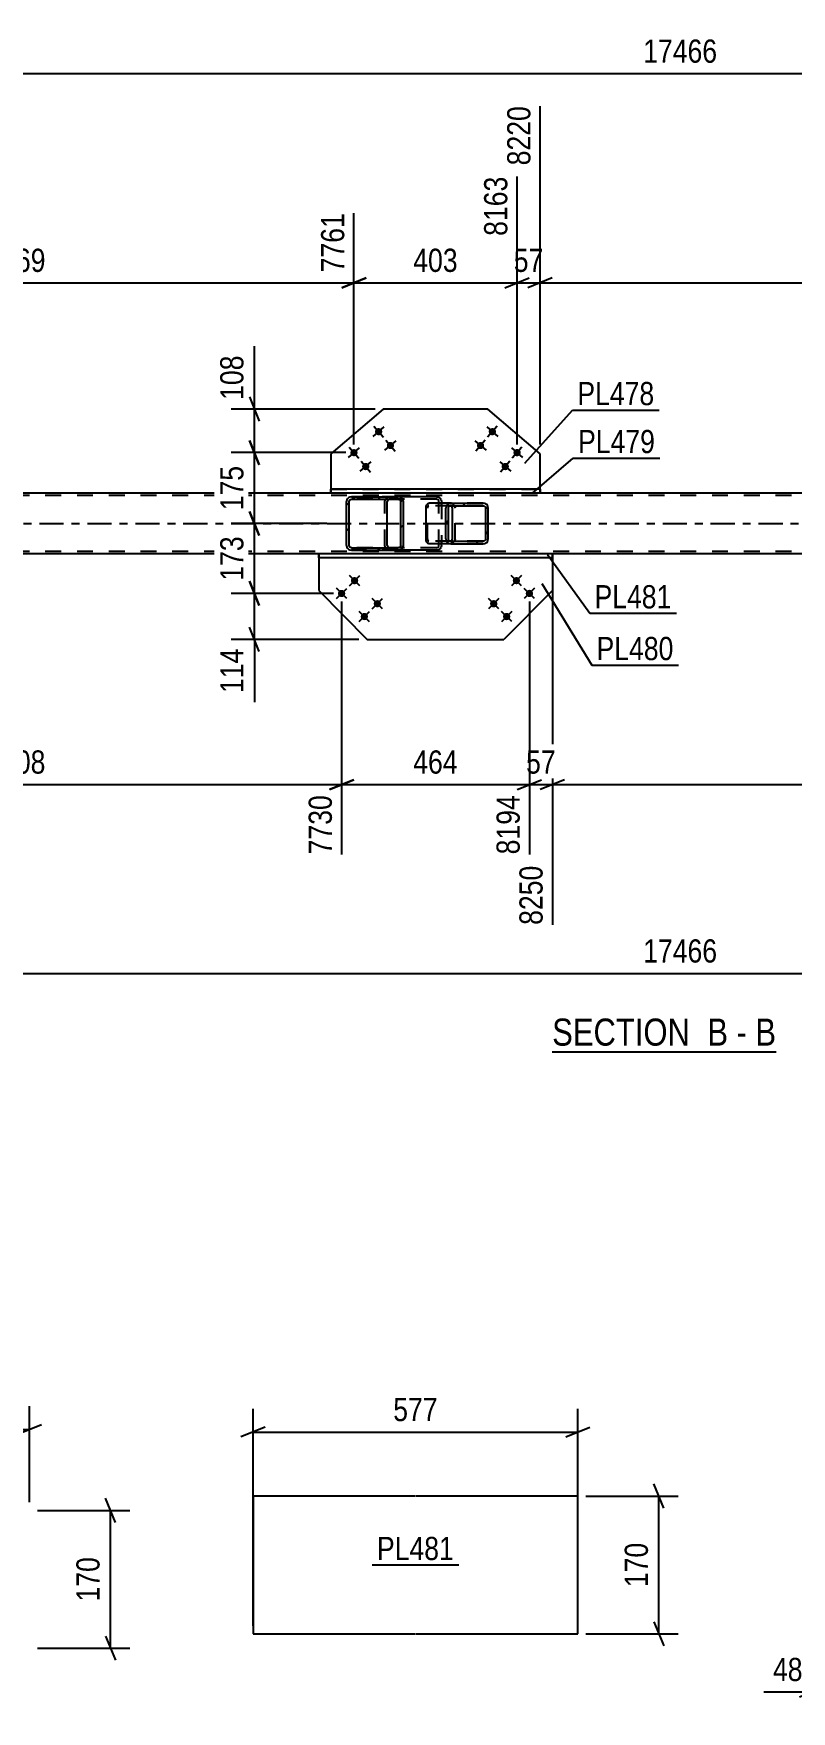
# Model space of a CAD drawing. Header units: millimetres. Extents: x 0 to 1189, y 0 to 841.
# Drawn here: x 510.1 to 603.7, y 201.6 to 408.6 of the extents above; entities that cross this region are included whole.
import ezdxf

# ---------------------------------------------------------------- set-up
doc = ezdxf.new("R2010")
doc.units = ezdxf.units.MM
doc.linetypes.add('DXK_LINE_DOT2', pattern=[3.9198, 1.9599, -1.9599])
doc.linetypes.add('DXK_LINE_DOT3', pattern=[5.9187, 2.979, -0.9799, 0.9799, -0.9799])
doc.styles.add('Arial Narrow', font='ARIALN.TTF', dxfattribs={"height": 0.2})

# ---------------------------------------------------------------- blocks, each defined once
blk = doc.blocks.new('Unknown-570385304-13 - 6842')
at = {"color": 6, "linetype": 'Continuous'}
blk.add_line((574.15, 283.03), (601.79, 283.03), dxfattribs=at)
at = {"color": 0, "linetype": 'Continuous'}
for points in [[(592.26, 283.78), (592.26, 287.28), (574.15, 287.28), (574.15, 283.78)], [(595.86, 283.78), (595.86, 287.28), (593.31, 287.28), (593.31, 283.78)], [(598.19, 283.78), (598.19, 287.28), (596.91, 287.28), (596.91, 283.78)], [(601.79, 283.78), (601.79, 287.28), (599.24, 287.28), (599.24, 283.78)]]:
    blk.add_wipeout(points, dxfattribs=at)
at = {"color": 7, "linetype": 'Continuous', "style": 'Arial Narrow'}
for s, p in [('SECTION ', (574.15, 283.78)), ('B', (593.31, 283.78)), ('B', (599.24, 283.78)), ('-', (596.91, 283.78))]:
    blk.add_text(s, height=3.34, dxfattribs=at).set_placement(p)
blk = doc.blocks.new('Part-570385304-7007 - 6842')
at = {"color": 2, "linetype": 'Continuous'}
for p, q in [((546.83, 351.95), (466.24, 351.95)), ((650.36, 351.95), (572.66, 351.95)), ((545.33, 344.45), (467.75, 344.45)), ((650.48, 344.45), (574.17, 344.45))]:
    blk.add_line(p, q, dxfattribs=at)
at = {"color": 7, "linetype": 'DXK_LINE_DOT2'}
for p, q in [((572.66, 351.95), (546.83, 351.95)), ((1007.43, 351.65), (161.65, 351.65)), ((1007.43, 344.75), (161.65, 344.75)), ((574.17, 344.45), (545.33, 344.45))]:
    blk.add_line(p, q, dxfattribs=at)
at = {"color": 7, "linetype": 'DXK_LINE_DOT3'}
blk.add_line((161.65, 348.2), (1007.43, 348.2), dxfattribs=at)
blk = doc.blocks.new('Part-570385304-6873 - 6842')
at = {"color": 2, "linetype": 'Continuous'}
for p, q in [((553.3, 362.32), (546.83, 356.81)), ((566.19, 362.32), (553.3, 362.32)), ((572.66, 356.81), (566.19, 362.32)), ((546.83, 356.81), (546.83, 352.45)), ((572.66, 352.45), (572.66, 356.81))]:
    blk.add_line(p, q, dxfattribs=at)
at = {"color": 7, "linetype": 'DXK_LINE_DOT2'}
blk.add_line((546.83, 352.45), (572.66, 352.45), dxfattribs=at)
blk = doc.blocks.new('Part-570385304-6913 - 6842')
at = {"color": 2, "linetype": 'Continuous'}
for p, q in [((545.33, 343.95), (545.33, 339.94)), ((574.17, 343.95), (574.17, 339.94)), ((545.33, 339.94), (551.3, 333.89)), ((574.17, 339.94), (568.2, 333.89)), ((551.3, 333.89), (568.2, 333.89))]:
    blk.add_line(p, q, dxfattribs=at)
at = {"color": 7, "linetype": 'DXK_LINE_DOT2'}
blk.add_line((574.17, 343.95), (545.33, 343.95), dxfattribs=at)
blk = doc.blocks.new('Part-570385304-7055 - 6842')
at = {"color": 2, "linetype": 'Continuous'}
for p, q in [((574.17, 344.45), (545.33, 344.45)), ((545.33, 344.45), (545.33, 344.45)), ((545.33, 343.95), (545.33, 344.45)), ((574.17, 343.95), (545.33, 343.95)), ((545.33, 343.95), (545.33, 343.95)), ((574.17, 344.45), (574.17, 344.45)), ((574.17, 344.45), (574.17, 343.95)), ((574.17, 343.95), (574.17, 343.95))]:
    blk.add_line(p, q, dxfattribs=at)
at = {"color": 7, "linetype": 'DXK_LINE_DOT2'}
for p, q in [((574.17, 344.45), (545.33, 344.45)), ((545.33, 344.45), (545.33, 343.95)), ((574.17, 343.95), (545.33, 343.95)), ((574.17, 343.95), (574.17, 344.45))]:
    blk.add_line(p, q, dxfattribs=at)
blk = doc.blocks.new('Part-570385304-6991 - 6842')
at = {"linetype": 'Continuous'}
h = blk.add_hatch(dxfattribs=at)
h.set_pattern_fill('', scale=0.7, style=0, pattern_type=0)
h.set_pattern_definition([(45, (555.73, 351.1297), (-1.57154, 1.57154), [])])
h.paths.add_polyline_path([(555.78, 350.9), (555.73, 351.13), (555.59, 351.32), (555.38, 351.45), (555.14, 351.5), (549.39, 351.5), (549.15, 351.45), (548.94, 351.32), (548.8, 351.13), (548.76, 350.9), (548.76, 345.5), (548.8, 345.27), (548.94, 345.08), (549.15, 344.95), (549.39, 344.9), (555.14, 344.9), (555.38, 344.95), (555.59, 345.08), (555.73, 345.27), (555.78, 345.5)])
h.paths.add_polyline_path([(555.44, 345.39), (555.37, 345.29), (555.26, 345.22), (555.14, 345.2), (549.39, 345.2), (549.27, 345.22), (549.17, 345.29), (549.1, 345.39), (549.07, 345.5), (549.07, 350.9), (549.1, 351.01), (549.17, 351.11), (549.27, 351.18), (549.39, 351.2), (555.14, 351.2), (555.26, 351.18), (555.37, 351.11), (555.44, 351.01), (555.46, 350.9), (555.46, 345.5)])
at = {"color": 2, "linetype": 'Continuous'}
for p, q in [((548.8, 351.13), (548.76, 350.9)), ((548.76, 345.5), (548.76, 350.9)), ((549.07, 350.9), (549.1, 351.01)), ((549.07, 345.5), (549.07, 350.9)), ((549.1, 351.01), (549.17, 351.11)), ((549.39, 351.5), (549.15, 351.45)), ((549.17, 351.11), (549.27, 351.18)), ((549.27, 351.18), (549.39, 351.2)), ((549.39, 351.5), (555.14, 351.5)), ((549.39, 351.2), (555.14, 351.2)), ((553.81, 351.01), (553.79, 350.9)), ((553.79, 345.5), (553.79, 350.9)), ((553.88, 351.11), (553.81, 351.01)), ((553.98, 351.18), (553.88, 351.11)), ((554.11, 351.2), (553.98, 351.18)), ((559.85, 351.5), (555.14, 351.5)), ((555.38, 351.45), (555.14, 351.5)), ((555.14, 351.2), (555.26, 351.18)), ((555.26, 351.18), (555.37, 351.11)), ((555.37, 351.11), (555.44, 351.01)), ((555.44, 351.01), (555.46, 350.9)), ((555.46, 345.5), (555.46, 350.9)), ((555.78, 350.9), (555.73, 351.13)), ((555.78, 345.5), (555.78, 350.9)), ((559.85, 351.5), (560.1, 351.45)), ((560.44, 351.13), (560.49, 350.9)), ((560.49, 350.9), (560.49, 350.7)), ((548.76, 345.5), (548.8, 345.27)), ((549.1, 345.39), (549.07, 345.5)), ((549.17, 345.29), (549.1, 345.39)), ((549.15, 344.95), (549.39, 344.9)), ((549.27, 345.22), (549.17, 345.29)), ((549.39, 345.2), (549.27, 345.22)), ((549.39, 345.2), (555.14, 345.2)), ((549.39, 344.9), (555.14, 344.9)), ((553.79, 345.5), (553.81, 345.39)), ((553.81, 345.39), (553.88, 345.29)), ((553.88, 345.29), (553.98, 345.22)), ((553.98, 345.22), (554.11, 345.2)), ((555.26, 345.22), (555.14, 345.2)), ((555.14, 344.9), (555.38, 344.95)), ((559.85, 344.9), (555.14, 344.9)), ((555.37, 345.29), (555.26, 345.22)), ((555.44, 345.39), (555.37, 345.29)), ((555.46, 345.5), (555.44, 345.39)), ((555.73, 345.27), (555.78, 345.5)), ((560.1, 344.95), (559.85, 344.9)), ((560.49, 345.5), (560.44, 345.27)), ((560.49, 345.5), (560.49, 345.7))]:
    blk.add_line(p, q, dxfattribs=at)
at = {"color": 7, "linetype": 'DXK_LINE_DOT2'}
for p, q in [((555.14, 351.5), (549.39, 351.5)), ((559.85, 351.2), (549.39, 351.2)), ((553.47, 350.9), (553.52, 351.13)), ((553.47, 345.5), (553.47, 350.9)), ((553.86, 351.45), (554.11, 351.5)), ((559.97, 351.18), (559.85, 351.2)), ((560.08, 351.11), (559.97, 351.18)), ((560.15, 351.01), (560.08, 351.11)), ((560.17, 350.9), (560.15, 351.01)), ((560.17, 345.5), (560.17, 350.9)), ((560.49, 350.7), (560.49, 345.7)), ((559.85, 345.2), (549.39, 345.2)), ((555.14, 344.9), (549.39, 344.9)), ((553.52, 345.27), (553.47, 345.5)), ((554.11, 344.9), (553.86, 344.95)), ((559.85, 345.2), (559.97, 345.22)), ((559.97, 345.22), (560.08, 345.29)), ((560.08, 345.29), (560.15, 345.39)), ((560.15, 345.39), (560.17, 345.5))]:
    blk.add_line(p, q, dxfattribs=at)
at = {"color": 2, "linetype": 'Continuous'}
for centre, start, end in [((549.37, 350.87), 110.7583, 155.68), ((555.16, 350.87), 24.32, 69.2417), ((559.88, 350.87), 24.32, 69.2417), ((549.37, 345.53), 204.32, 249.2417), ((555.16, 345.53), 290.7583, 335.68), ((559.88, 345.53), 290.7583, 335.68)]:
    blk.add_arc(centre, 0.621, start, end, dxfattribs=at)
at = {"color": 7, "linetype": 'DXK_LINE_DOT2'}
for centre, start, end in [((554.08, 350.87), 110.7583, 155.68), ((554.08, 345.53), 204.32, 249.2417)]:
    blk.add_arc(centre, 0.621, start, end, dxfattribs=at)
blk = doc.blocks.new('Part-570385304-7000 - 6842')
at = {"linetype": 'Continuous'}
h = blk.add_hatch(dxfattribs=at)
h.set_pattern_fill('', scale=0.7, style=0, pattern_type=0)
h.set_pattern_definition([(45, (566.2125, 350.3297), (-1.57154, 1.57154), [])])
h.paths.add_polyline_path([(566.26, 350.1), (566.21, 350.33), (566.08, 350.52), (565.87, 350.65), (565.63, 350.7), (561.64, 350.7), (561.4, 350.65), (561.2, 350.52), (561.06, 350.33), (561.02, 350.1), (561.02, 346.3), (561.06, 346.07), (561.2, 345.88), (561.4, 345.75), (561.64, 345.7), (565.63, 345.7), (565.87, 345.75), (566.08, 345.88), (566.21, 346.07), (566.26, 346.3)])
h.paths.add_polyline_path([(565.92, 346.19), (565.85, 346.09), (565.75, 346.02), (565.63, 346), (561.64, 346), (561.52, 346.02), (561.42, 346.09), (561.35, 346.19), (561.33, 346.3), (561.33, 350.1), (561.35, 350.21), (561.42, 350.31), (561.52, 350.38), (561.64, 350.4), (565.63, 350.4), (565.75, 350.38), (565.85, 350.31), (565.92, 350.21), (565.95, 350.1), (565.95, 346.3)])
at = {"color": 2, "linetype": 'Continuous'}
for p, q in [((558.58, 350.1), (558.6, 350.33)), ((558.58, 346.3), (558.58, 350.1)), ((558.6, 350.33), (558.68, 350.52)), ((558.68, 350.52), (558.78, 350.65)), ((558.78, 350.65), (558.91, 350.7)), ((561.64, 350.7), (558.91, 350.7)), ((561.06, 350.33), (561.02, 350.1)), ((561.02, 346.3), (561.02, 350.1)), ((561.33, 350.1), (561.35, 350.21)), ((561.33, 346.3), (561.33, 350.1)), ((561.35, 350.21), (561.42, 350.31)), ((561.64, 350.7), (561.4, 350.65)), ((561.42, 350.31), (561.52, 350.38)), ((561.52, 350.38), (561.64, 350.4)), ((561.65, 350.38), (561.59, 350.39)), ((561.64, 350.7), (565.63, 350.7)), ((561.64, 350.4), (565.63, 350.4)), ((561.75, 350.31), (561.65, 350.38)), ((561.82, 350.21), (561.75, 350.31)), ((561.84, 350.1), (561.82, 350.21)), ((561.84, 346.3), (561.84, 350.1)), ((565.87, 350.65), (565.63, 350.7)), ((565.63, 350.4), (565.75, 350.38)), ((565.75, 350.38), (565.85, 350.31)), ((565.85, 350.31), (565.92, 350.21)), ((565.92, 350.21), (565.95, 350.1)), ((565.95, 346.3), (565.95, 350.1)), ((566.26, 350.1), (566.21, 350.33)), ((566.26, 346.3), (566.26, 350.1)), ((558.6, 346.07), (558.58, 346.3)), ((558.68, 345.88), (558.6, 346.07)), ((558.78, 345.75), (558.68, 345.88)), ((558.91, 345.7), (558.78, 345.75)), ((561.02, 346.3), (561.06, 346.07)), ((561.35, 346.19), (561.33, 346.3)), ((561.42, 346.09), (561.35, 346.19)), ((561.4, 345.75), (561.64, 345.7)), ((561.52, 346.02), (561.42, 346.09)), ((561.64, 346), (561.52, 346.02)), ((561.65, 346.02), (561.59, 346.01)), ((561.64, 346), (565.63, 346)), ((561.65, 346.02), (561.75, 346.09)), ((561.75, 346.09), (561.82, 346.19)), ((561.82, 346.19), (561.84, 346.3)), ((565.75, 346.02), (565.63, 346)), ((565.63, 345.7), (565.87, 345.75)), ((565.85, 346.09), (565.75, 346.02)), ((565.92, 346.19), (565.85, 346.09)), ((565.95, 346.3), (565.92, 346.19)), ((566.21, 346.07), (566.26, 346.3)), ((561.64, 345.7), (558.91, 345.7)), ((561.64, 345.7), (565.63, 345.7))]:
    blk.add_line(p, q, dxfattribs=at)
at = {"color": 7, "linetype": 'DXK_LINE_DOT2'}
for p, q in [((558.76, 350.21), (558.75, 350.1)), ((558.75, 346.3), (558.75, 350.1)), ((558.79, 350.31), (558.76, 350.21)), ((558.85, 350.38), (558.79, 350.31)), ((558.91, 350.4), (558.85, 350.38)), ((565.63, 350.4), (558.91, 350.4)), ((560.49, 350.4), (560.49, 350.7)), ((561.53, 350.7), (561.77, 350.65)), ((561.59, 350.39), (561.53, 350.4)), ((565.63, 350.7), (561.64, 350.7)), ((562.11, 350.33), (562.16, 350.1)), ((562.16, 346.3), (562.16, 350.1)), ((558.75, 346.3), (558.76, 346.19)), ((558.76, 346.19), (558.79, 346.09)), ((558.79, 346.09), (558.85, 346.02)), ((558.85, 346.02), (558.91, 346)), ((565.63, 346), (558.91, 346)), ((560.49, 345.7), (560.49, 346)), ((561.59, 346.01), (561.53, 346)), ((561.77, 345.75), (561.53, 345.7)), ((562.16, 346.3), (562.11, 346.07)), ((565.63, 345.7), (561.64, 345.7))]:
    blk.add_line(p, q, dxfattribs=at)
at = {"color": 2, "linetype": 'Continuous'}
for centre, start, end in [((561.63, 350.08), 111.1513, 156.1049), ((565.65, 350.08), 23.8951, 68.8487), ((561.63, 346.32), 203.8951, 248.8487), ((565.65, 346.32), 291.1513, 336.1049)]:
    blk.add_arc(centre, 0.616, start, end, dxfattribs=at)
at = {"color": 7, "linetype": 'DXK_LINE_DOT2'}
for centre, start, end in [((561.54, 350.08), 23.8952, 68.8487), ((561.54, 346.32), 291.1513, 336.1048)]:
    blk.add_arc(centre, 0.616, start, end, dxfattribs=at)
blk = doc.blocks.new('Part-570385304-7095 - 6842')
at = {"color": 2, "linetype": 'Continuous'}
for p, q in [((546.83, 351.95), (546.83, 352.45)), ((546.83, 352.45), (546.83, 352.45)), ((572.66, 352.45), (546.83, 352.45)), ((546.83, 351.95), (546.83, 351.95)), ((572.66, 351.95), (546.83, 351.95)), ((572.66, 352.45), (572.66, 351.95))]:
    blk.add_line(p, q, dxfattribs=at)
at = {"color": 7, "linetype": 'DXK_LINE_DOT2'}
for p, q in [((546.83, 352.45), (546.83, 351.95)), ((572.66, 352.45), (572.66, 352.45)), ((572.66, 351.95), (572.66, 352.45)), ((572.66, 351.95), (572.66, 351.95))]:
    blk.add_line(p, q, dxfattribs=at)
blk = doc.blocks.new('Bolt-570385304-7217 - 6842')
at = {"linetype": 'Continuous'}
for points in [[(549.44, 341.47, -1), (550.07, 340.83, -1)], [(547.84, 339.89, -1), (548.47, 339.25, -1)], [(552.25, 338.62, -1), (552.88, 337.98, -1)], [(550.65, 337.04, -1), (551.28, 336.4, -1)]]:
    blk.add_hatch(color=1, dxfattribs=at).paths.add_polyline_path(points)
at = {"color": 1, "linetype": 'Continuous'}
for p, q in [((549.11, 340.52), (550.39, 341.78)), ((550.39, 340.51), (549.12, 341.79)), ((547.51, 338.94), (548.79, 340.2)), ((548.78, 338.93), (547.52, 340.21)), ((551.92, 337.67), (553.2, 338.94)), ((553.2, 337.66), (551.93, 338.94)), ((550.32, 336.09), (551.6, 337.36)), ((551.59, 336.08), (550.33, 337.36))]:
    blk.add_line(p, q, dxfattribs=at)
blk = doc.blocks.new('Bolt-570385304-7198 - 6842')
at = {"linetype": 'Continuous'}
for points in [[(553.07, 359.82, -1), (552.38, 359.24, -1)], [(554.53, 358.11, -1), (553.84, 357.53, -1)], [(550.02, 357.23, -1), (549.34, 356.65, -1)], [(551.48, 355.52, -1), (550.79, 354.93, -1)]]:
    blk.add_hatch(color=1, dxfattribs=at).paths.add_polyline_path(points)
at = {"color": 1, "linetype": 'Continuous'}
for p, q in [((552.14, 360.22), (553.31, 358.85)), ((552.04, 358.95), (553.41, 360.12)), ((553.5, 357.24), (554.87, 358.4)), ((553.6, 358.5), (554.77, 357.13)), ((548.99, 356.36), (550.36, 357.52)), ((549.1, 357.63), (550.26, 356.25)), ((550.45, 354.64), (551.82, 355.81)), ((550.55, 355.91), (551.72, 354.54))]:
    blk.add_line(p, q, dxfattribs=at)
blk = doc.blocks.new('Bolt-570385304-7199 - 6842')
at = {"linetype": 'Continuous'}
for points in [[(565.65, 357.53, -1), (564.97, 358.11, -1)], [(567.11, 359.24, -1), (566.42, 359.82, -1)], [(570.16, 356.65, -1), (569.47, 357.23, -1)], [(568.7, 354.93, -1), (568.01, 355.52, -1)]]:
    blk.add_hatch(color=1, dxfattribs=at).paths.add_polyline_path(points)
at = {"color": 1, "linetype": 'Continuous'}
for p, q in [((567.35, 360.22), (566.18, 358.85)), ((564.62, 358.4), (565.99, 357.24)), ((565.89, 358.5), (564.73, 357.13)), ((566.08, 360.12), (567.45, 358.95)), ((569.13, 357.52), (570.5, 356.36)), ((570.4, 357.63), (569.23, 356.25)), ((567.67, 355.81), (569.04, 354.64)), ((568.94, 355.91), (567.77, 354.54))]:
    blk.add_line(p, q, dxfattribs=at)
blk = doc.blocks.new('Bolt-570385304-7218 - 6842')
at = {"linetype": 'Continuous'}
for points in [[(569.42, 340.83, -1), (570.05, 341.47, -1)], [(571.02, 339.25, -1), (571.66, 339.89, -1)], [(566.61, 337.98, -1), (567.25, 338.62, -1)], [(568.21, 336.4, -1), (568.85, 337.04, -1)]]:
    blk.add_hatch(color=1, dxfattribs=at).paths.add_polyline_path(points)
at = {"color": 1, "linetype": 'Continuous'}
for p, q in [((570.38, 340.52), (569.1, 341.78)), ((570.37, 341.79), (569.11, 340.51)), ((571.98, 338.94), (570.7, 340.2)), ((571.97, 340.21), (570.71, 338.93)), ((567.57, 337.67), (566.29, 338.94)), ((567.56, 338.94), (566.3, 337.66)), ((569.17, 336.09), (567.89, 337.36)), ((569.16, 337.36), (567.9, 336.08))]:
    blk.add_line(p, q, dxfattribs=at)
blk = doc.blocks.new('Part-570385304-4400 - 4386')
at = {"color": 2, "linetype": 'Continuous'}
for p, q in [((537.22, 228.21), (537.22, 211.21)), ((557.22, 228.21), (537.22, 228.21)), ((577.32, 228.21), (557.32, 228.21)), ((577.32, 211.21), (577.32, 228.21)), ((537.22, 211.21), (557.22, 211.21)), ((557.32, 211.21), (577.32, 211.21))]:
    blk.add_line(p, q, dxfattribs=at)
blk = doc.blocks.new('StraightDimension-570385304-7302 - 6842')
at = {"color": 7, "linetype": 'Continuous'}
blk.add_line((161.65, 292.68), (1018.28, 292.68), dxfattribs=at)
at = {"color": 0}
blk.add_wipeout([(595.13, 293.43), (595.13, 297.63), (584.79, 297.63), (584.79, 293.43)], dxfattribs=at)
at = {"color": 3, "style": 'Arial Narrow'}
blk.add_text('17466', height=2.863, dxfattribs=at).set_placement((585.39, 294.03))
blk = doc.blocks.new('StraightDimension-570385304-7333 - 6842')
at = {"color": 7, "linetype": 'Continuous'}
blk.add_line((161.65, 403.7), (1018.28, 403.7), dxfattribs=at)
at = {"color": 0}
blk.add_wipeout([(595.13, 404.45), (595.13, 408.65), (584.79, 408.65), (584.79, 404.45)], dxfattribs=at)
at = {"color": 3, "style": 'Arial Narrow'}
blk.add_text('17466', height=2.863, dxfattribs=at).set_placement((585.39, 405.05))
blk = doc.blocks.new('StraightDimension-570385304-17373 - 6842')
at = {"color": 7, "linetype": 'Continuous'}
for p, q in [((466.24, 357.81), (466.24, 399.7)), ((549.68, 357.94), (549.68, 386.5)), ((467.74, 378.49), (464.74, 377.29)), ((466.24, 377.89), (549.68, 377.89)), ((548.18, 377.29), (551.18, 378.49))]:
    blk.add_line(p, q, dxfattribs=at)
at = {"color": 0, "linetype": 'Continuous'}
blk.add_wipeout([(549.08, 387.1), (544.88, 387.1), (544.88, 378.59), (549.08, 378.59)], dxfattribs=at)
at = {"color": 0}
blk.add_wipeout([(512.22, 378.64), (512.22, 382.84), (503.7, 382.84), (503.7, 378.64)], dxfattribs=at)
at = {"color": 3, "linetype": 'Continuous', "style": 'Arial Narrow'}
blk.add_text('7761', height=2.863, rotation=90.0002, dxfattribs=at).set_placement((548.48, 379.19))
at = {"color": 3, "style": 'Arial Narrow'}
blk.add_text('1669', height=2.863, dxfattribs=at).set_placement((504.3, 379.24))
blk = doc.blocks.new('StraightDimension-570385304-17371 - 6842')
at = {"color": 7, "linetype": 'Continuous'}
for p, q in [((572.66, 357.94), (572.66, 399.7)), ((569.81, 357.94), (569.81, 391)), ((568.31, 377.29), (571.31, 378.49)), ((569.81, 377.89), (572.66, 377.89)), ((574.16, 378.49), (571.16, 377.29))]:
    blk.add_line(p, q, dxfattribs=at)
at = {"color": 0, "linetype": 'Continuous'}
blk.add_wipeout([(572.06, 400.3), (567.86, 400.3), (567.86, 391.79), (572.06, 391.79)], dxfattribs=at)
at = {"color": 0}
blk.add_wipeout([(573.66, 378.64), (573.66, 382.84), (568.81, 382.84), (568.81, 378.64)], dxfattribs=at)
at = {"color": 3, "linetype": 'Continuous', "style": 'Arial Narrow'}
blk.add_text('8220', height=2.863, rotation=90.0002, dxfattribs=at).set_placement((571.46, 392.39))
at = {"color": 3, "style": 'Arial Narrow'}
blk.add_text('57', height=2.863, dxfattribs=at).set_placement((569.41, 379.24))
blk = doc.blocks.new('StraightDimension-570385304-16991 - 6842')
at = {"color": 7, "linetype": 'Continuous'}
for p, q in [((574.17, 342.95), (574.17, 298.68)), ((653.3, 337.32), (653.3, 307.38)), ((575.67, 316.59), (572.67, 315.39)), ((574.17, 315.99), (653.3, 315.99)), ((651.8, 315.39), (654.8, 316.59))]:
    blk.add_line(p, q, dxfattribs=at)
at = {"color": 0}
blk.add_wipeout([(617.99, 316.74), (617.99, 320.94), (609.48, 320.94), (609.48, 316.74)], dxfattribs=at)
at = {"color": 0, "linetype": 'Continuous'}
blk.add_wipeout([(652.7, 315.29), (648.5, 315.29), (648.5, 306.78), (652.7, 306.78)], dxfattribs=at)
at = {"color": 3, "style": 'Arial Narrow'}
blk.add_text('1583', height=2.863, dxfattribs=at).set_placement((610.08, 317.34))
at = {"color": 3, "linetype": 'Continuous', "style": 'Arial Narrow'}
blk.add_text('9833', height=2.863, rotation=90.0002, dxfattribs=at).set_placement((652.1, 307.38))
blk = doc.blocks.new('StraightDimension-570385304-16992 - 6842')
at = {"color": 7, "linetype": 'Continuous'}
for p, q in [((574.17, 342.95), (574.17, 298.68)), ((571.34, 338.57), (571.34, 307.38)), ((569.84, 315.39), (572.84, 316.59)), ((571.34, 315.99), (574.17, 315.99)), ((575.67, 316.59), (572.67, 315.39))]:
    blk.add_line(p, q, dxfattribs=at)
at = {"color": 0}
blk.add_wipeout([(575.18, 316.74), (575.18, 320.94), (570.33, 320.94), (570.33, 316.74)], dxfattribs=at)
at = {"color": 0, "linetype": 'Continuous'}
blk.add_wipeout([(573.57, 306.59), (569.37, 306.59), (569.37, 298.08), (573.57, 298.08)], dxfattribs=at)
at = {"color": 3, "style": 'Arial Narrow'}
blk.add_text('57', height=2.863, dxfattribs=at).set_placement((570.93, 317.34))
at = {"color": 3, "linetype": 'Continuous', "style": 'Arial Narrow'}
blk.add_text('8250', height=2.863, rotation=90.0002, dxfattribs=at).set_placement((572.97, 298.68))
blk = doc.blocks.new('StraightDimension-570385304-16993 - 6842')
at = {"color": 7, "linetype": 'Continuous'}
for p, q in [((548.15, 338.57), (548.15, 307.38)), ((571.34, 338.57), (571.34, 307.38)), ((549.65, 316.59), (546.65, 315.39)), ((548.15, 315.99), (571.34, 315.99)), ((569.84, 315.39), (572.84, 316.59))]:
    blk.add_line(p, q, dxfattribs=at)
at = {"color": 0}
blk.add_wipeout([(563.09, 316.74), (563.09, 320.94), (556.4, 320.94), (556.4, 316.74)], dxfattribs=at)
at = {"color": 0, "linetype": 'Continuous'}
blk.add_wipeout([(570.74, 315.29), (566.54, 315.29), (566.54, 306.78), (570.74, 306.78)], dxfattribs=at)
at = {"color": 3, "style": 'Arial Narrow'}
blk.add_text('464', height=2.863, dxfattribs=at).set_placement((557, 317.34))
at = {"color": 3, "linetype": 'Continuous', "style": 'Arial Narrow'}
blk.add_text('8194', height=2.863, rotation=90.0002, dxfattribs=at).set_placement((570.14, 307.38))
blk = doc.blocks.new('StraightDimension-570385304-16994 - 6842')
at = {"color": 7, "linetype": 'Continuous'}
for p, q in [((467.75, 342.95), (467.75, 298.68)), ((548.15, 338.57), (548.15, 307.38)), ((469.25, 316.59), (466.25, 315.39)), ((467.75, 315.99), (548.15, 315.99)), ((546.65, 315.39), (549.65, 316.59))]:
    blk.add_line(p, q, dxfattribs=at)
at = {"color": 0}
blk.add_wipeout([(512.21, 316.74), (512.21, 320.94), (503.69, 320.94), (503.69, 316.74)], dxfattribs=at)
at = {"color": 0, "linetype": 'Continuous'}
blk.add_wipeout([(547.55, 315.29), (543.35, 315.29), (543.35, 306.78), (547.55, 306.78)], dxfattribs=at)
at = {"color": 3, "style": 'Arial Narrow'}
blk.add_text('1608', height=2.863, dxfattribs=at).set_placement((504.29, 317.34))
at = {"color": 3, "linetype": 'Continuous', "style": 'Arial Narrow'}
blk.add_text('7730', height=2.863, rotation=90.0002, dxfattribs=at).set_placement((546.95, 307.38))
blk = doc.blocks.new('StraightDimension-570385304-38965 - 6842')
at = {"color": 7, "linetype": 'Continuous'}
for p, q in [((546.35, 348.2), (534.53, 348.2)), ((536.78, 349.7), (537.98, 346.7)), ((537.38, 339.57), (537.38, 348.2)), ((547.15, 339.57), (534.53, 339.57)), ((537.98, 338.07), (536.78, 341.07))]:
    blk.add_line(p, q, dxfattribs=at)
at = {"color": 0}
blk.add_wipeout([(536.63, 347.23), (532.43, 347.23), (532.43, 340.54), (536.63, 340.54)], dxfattribs=at)
at = {"color": 3, "style": 'Arial Narrow'}
blk.add_text('173', height=2.863, rotation=90.0002, dxfattribs=at).set_placement((536.03, 341.14))
blk = doc.blocks.new('StraightDimension-570385304-38964 - 6842')
at = {"color": 7, "linetype": 'Continuous'}
for p, q in [((536.78, 358.44), (537.98, 355.44)), ((548.68, 356.94), (534.53, 356.94)), ((537.38, 348.2), (537.38, 356.94)), ((546.35, 348.2), (534.53, 348.2)), ((537.98, 346.7), (536.78, 349.7))]:
    blk.add_line(p, q, dxfattribs=at)
at = {"color": 0}
blk.add_wipeout([(536.63, 355.91), (532.43, 355.91), (532.43, 349.23), (536.63, 349.23)], dxfattribs=at)
at = {"color": 3, "style": 'Arial Narrow'}
blk.add_text('175', height=2.863, rotation=90.0002, dxfattribs=at).set_placement((536.03, 349.83))
blk = doc.blocks.new('StraightDimension-570385304-17370 - 6842')
at = {"color": 7, "linetype": 'Continuous'}
for p, q in [((572.66, 357.94), (572.66, 399.7)), ((653.2, 361.34), (653.2, 386.5)), ((574.16, 378.49), (571.16, 377.29)), ((572.66, 377.89), (653.2, 377.89)), ((651.7, 377.29), (654.7, 378.49))]:
    blk.add_line(p, q, dxfattribs=at)
at = {"color": 0, "linetype": 'Continuous'}
blk.add_wipeout([(652.6, 387.1), (648.4, 387.1), (648.4, 378.59), (652.6, 378.59)], dxfattribs=at)
at = {"color": 0}
blk.add_wipeout([(617.19, 378.64), (617.19, 382.84), (608.68, 382.84), (608.68, 378.64)], dxfattribs=at)
at = {"color": 3, "linetype": 'Continuous', "style": 'Arial Narrow'}
blk.add_text('9831', height=2.863, rotation=90.0002, dxfattribs=at).set_placement((652, 379.19))
at = {"color": 3, "style": 'Arial Narrow'}
blk.add_text('1611', height=2.863, dxfattribs=at).set_placement((609.28, 379.24))
blk = doc.blocks.new('StraightDimension-570385304-17372 - 6842')
at = {"color": 7, "linetype": 'Continuous'}
for p, q in [((569.81, 357.94), (569.81, 391)), ((549.68, 357.94), (549.68, 386.5)), ((551.18, 378.49), (548.18, 377.29)), ((549.68, 377.89), (569.81, 377.89)), ((568.31, 377.29), (571.31, 378.49))]:
    blk.add_line(p, q, dxfattribs=at)
at = {"color": 0, "linetype": 'Continuous'}
blk.add_wipeout([(569.21, 391.6), (565.01, 391.6), (565.01, 383.09), (569.21, 383.09)], dxfattribs=at)
at = {"color": 0}
blk.add_wipeout([(563.09, 378.64), (563.09, 382.84), (556.4, 382.84), (556.4, 378.64)], dxfattribs=at)
at = {"color": 3, "linetype": 'Continuous', "style": 'Arial Narrow'}
blk.add_text('8163', height=2.863, rotation=90.0002, dxfattribs=at).set_placement((568.61, 383.69))
at = {"color": 3, "style": 'Arial Narrow'}
blk.add_text('403', height=2.863, dxfattribs=at).set_placement((557, 379.24))
blk = doc.blocks.new('StraightDimension-570385304-38963 - 6842')
at = {"color": 7, "linetype": 'Continuous'}
for p, q in [((552.3, 362.32), (534.53, 362.32)), ((536.78, 363.82), (537.98, 360.82)), ((537.38, 356.94), (537.38, 362.32)), ((537.98, 355.44), (536.78, 358.44)), ((548.68, 356.94), (534.53, 356.94))]:
    blk.add_line(p, q, dxfattribs=at)
at = {"color": 0}
blk.add_wipeout([(536.63, 369.53), (532.43, 369.53), (532.43, 362.85), (536.63, 362.85)], dxfattribs=at)
at = {"color": 7, "linetype": 'Continuous'}
blk.add_line((537.38, 362.32), (537.38, 370.06), dxfattribs=at)
blk.add_line((537.38, 362.32), (537.38, 370.06), dxfattribs=at)
at = {"color": 3, "style": 'Arial Narrow'}
blk.add_text('108', height=2.863, rotation=90.0002, dxfattribs=at).set_placement((536.03, 363.45))
blk = doc.blocks.new('StraightDimension-570385304-38966 - 6842')
at = {"color": 7, "linetype": 'Continuous'}
for p, q in [((547.15, 339.57), (534.53, 339.57)), ((536.78, 341.07), (537.98, 338.07)), ((537.38, 333.89), (537.38, 339.57)), ((537.98, 332.39), (536.78, 335.39)), ((550.3, 333.89), (534.53, 333.89))]:
    blk.add_line(p, q, dxfattribs=at)
at = {"color": 0}
blk.add_wipeout([(536.63, 333.37), (532.43, 333.37), (532.43, 326.68), (536.63, 326.68)], dxfattribs=at)
at = {"color": 7, "linetype": 'Continuous'}
blk.add_line((537.38, 333.89), (537.38, 326.16), dxfattribs=at)
blk.add_line((537.38, 333.89), (537.38, 326.16), dxfattribs=at)
at = {"color": 3, "style": 'Arial Narrow'}
blk.add_text('114', height=2.863, rotation=90.0002, dxfattribs=at).set_placement((536.03, 327.28))
blk = doc.blocks.new('StraightDimension-570385304-41986 - 41680')
at = {"color": 7, "linetype": 'Continuous'}
for p, q in [((606.2, 229.23), (606.2, 201.63)), ((611, 216.03), (611, 201.63)), ((604.7, 203.43), (607.7, 204.63)), ((606.2, 204.03), (611, 204.03)), ((612.5, 204.63), (609.5, 203.43))]:
    blk.add_line(p, q, dxfattribs=at)
at = {"color": 0}
blk.add_wipeout([(605.67, 204.78), (605.67, 208.98), (600.81, 208.98), (600.81, 204.78)], dxfattribs=at)
at = {"color": 7, "linetype": 'Continuous'}
blk.add_line((606.2, 204.03), (600.29, 204.03), dxfattribs=at)
blk.add_line((606.2, 204.03), (600.29, 204.03), dxfattribs=at)
at = {"color": 3, "style": 'Arial Narrow'}
blk.add_text('48', height=2.863, dxfattribs=at).set_placement((601.41, 205.38))
blk = doc.blocks.new('StraightDimension-570385304-4498 - 4470')
at = {"color": 7, "linetype": 'Continuous'}
for p, q in [((469.52, 227.44), (469.52, 239.29)), ((509.62, 227.44), (509.62, 239.29)), ((471.02, 237.04), (468.02, 235.84)), ((469.52, 236.44), (509.62, 236.44)), ((508.12, 235.84), (511.12, 237.04))]:
    blk.add_line(p, q, dxfattribs=at)
at = {"color": 0}
blk.add_wipeout([(492.91, 237.19), (492.91, 241.39), (486.23, 241.39), (486.23, 237.19)], dxfattribs=at)
at = {"color": 3, "style": 'Arial Narrow'}
blk.add_text('473', height=2.863, dxfattribs=at).set_placement((486.83, 237.79))
blk = doc.blocks.new('StraightDimension-570385304-4487 - 4470')
at = {"color": 7, "linetype": 'Continuous'}
for p, q in [((520.22, 224.94), (519.02, 227.94)), ((510.62, 226.44), (522.02, 226.44)), ((519.62, 209.44), (519.62, 226.44)), ((510.62, 209.44), (522.02, 209.44)), ((519.02, 210.94), (520.22, 207.94))]:
    blk.add_line(p, q, dxfattribs=at)
at = {"color": 0}
blk.add_wipeout([(518.87, 221.28), (514.67, 221.28), (514.67, 214.6), (518.87, 214.6)], dxfattribs=at)
at = {"color": 3, "style": 'Arial Narrow'}
blk.add_text('170', height=2.863, rotation=90.0002, dxfattribs=at).set_placement((518.27, 215.2))
blk = doc.blocks.new('StraightDimension-570385304-4414 - 4386')
at = {"color": 7, "linetype": 'Continuous'}
for p, q in [((537.22, 212.21), (537.22, 238.95)), ((577.32, 212.21), (577.32, 238.95)), ((538.72, 236.7), (535.72, 235.5)), ((537.22, 236.1), (577.32, 236.1)), ((575.82, 235.5), (578.82, 236.7))]:
    blk.add_line(p, q, dxfattribs=at)
at = {"color": 0}
blk.add_wipeout([(560.62, 236.85), (560.62, 241.05), (553.93, 241.05), (553.93, 236.85)], dxfattribs=at)
at = {"color": 3, "style": 'Arial Narrow'}
blk.add_text('577', height=2.863, dxfattribs=at).set_placement((554.53, 237.45))
blk = doc.blocks.new('StraightDimension-570385304-4403 - 4386')
at = {"color": 7, "linetype": 'Continuous'}
for p, q in [((578.32, 228.21), (589.72, 228.21)), ((587.92, 226.71), (586.72, 229.71)), ((587.32, 211.21), (587.32, 228.21)), ((578.32, 211.21), (589.72, 211.21)), ((586.72, 212.71), (587.92, 209.71))]:
    blk.add_line(p, q, dxfattribs=at)
at = {"color": 0}
blk.add_wipeout([(586.57, 223.06), (582.37, 223.06), (582.37, 216.37), (586.57, 216.37)], dxfattribs=at)
at = {"color": 3, "style": 'Arial Narrow'}
blk.add_text('170', height=2.863, rotation=90.0002, dxfattribs=at).set_placement((585.97, 216.97))
blk = doc.blocks.new('Mark-570385304-6909 - 6842')
at = {"color": 0}
blk.add_wipeout([(589.14, 331.34), (589.14, 334.34), (579.63, 334.34), (579.63, 331.34)], dxfattribs=at)
blk.add_wipeout([(589.14, 331.34), (589.14, 334.34), (579.63, 334.34), (579.63, 331.34)], dxfattribs=at)
at = {"color": 30, "linetype": 'Continuous'}
for p, q in [((572.88, 340.81), (579.03, 330.74)), ((579.03, 330.74), (589.74, 330.74))]:
    blk.add_line(p, q, dxfattribs=at)
at = {"color": 3, "style": 'Arial Narrow'}
blk.add_text('PL480', height=2.863, dxfattribs=at).set_placement((579.63, 331.34))
blk = doc.blocks.new('Mark-570385304-6869 - 6842')
at = {"color": 0}
blk.add_wipeout([(586.77, 362.8), (586.77, 365.8), (577.26, 365.8), (577.26, 362.8)], dxfattribs=at)
blk.add_wipeout([(586.77, 362.8), (586.77, 365.8), (577.26, 365.8), (577.26, 362.8)], dxfattribs=at)
at = {"color": 30, "linetype": 'Continuous'}
for p, q in [((570.78, 355.66), (576.66, 362.2)), ((576.66, 362.2), (587.37, 362.2))]:
    blk.add_line(p, q, dxfattribs=at)
at = {"color": 3, "style": 'Arial Narrow'}
blk.add_text('PL478', height=2.863, dxfattribs=at).set_placement((577.26, 362.8))
blk = doc.blocks.new('Mark-570385304-7051 - 6842')
at = {"color": 0}
blk.add_wipeout([(588.89, 337.73), (588.89, 340.73), (579.38, 340.73), (579.38, 337.73)], dxfattribs=at)
blk.add_wipeout([(588.89, 337.73), (588.89, 340.73), (579.38, 340.73), (579.38, 337.73)], dxfattribs=at)
at = {"color": 30, "linetype": 'Continuous'}
for p, q in [((573.57, 344.37), (578.78, 337.13)), ((578.78, 337.13), (589.49, 337.13))]:
    blk.add_line(p, q, dxfattribs=at)
at = {"color": 3, "style": 'Arial Narrow'}
blk.add_text('PL481', height=2.863, dxfattribs=at).set_placement((579.38, 337.73))
blk = doc.blocks.new('Mark-570385304-7091 - 6842')
at = {"color": 0}
blk.add_wipeout([(586.86, 356.88), (586.86, 359.88), (577.35, 359.88), (577.35, 356.88)], dxfattribs=at)
blk.add_wipeout([(586.86, 356.88), (586.86, 359.88), (577.35, 359.88), (577.35, 356.88)], dxfattribs=at)
at = {"color": 30, "linetype": 'Continuous'}
for p, q in [((571.71, 351.95), (576.75, 356.28)), ((576.75, 356.28), (587.46, 356.28))]:
    blk.add_line(p, q, dxfattribs=at)
at = {"color": 3, "style": 'Arial Narrow'}
blk.add_text('PL479', height=2.863, dxfattribs=at).set_placement((577.35, 356.88))
blk = doc.blocks.new('Mark-570385304-4398 - 4386')
at = {"color": 0}
blk.add_wipeout([(562.03, 220.31), (562.03, 223.31), (552.52, 223.31), (552.52, 220.31)], dxfattribs=at)
blk.add_wipeout([(562.03, 220.31), (562.03, 223.31), (552.52, 223.31), (552.52, 220.31)], dxfattribs=at)
at = {"color": 30, "linetype": 'Continuous'}
blk.add_line((551.92, 219.71), (562.63, 219.71), dxfattribs=at)
at = {"color": 3, "style": 'Arial Narrow'}
blk.add_text('PL481', height=2.863, dxfattribs=at).set_placement((552.52, 220.31))

msp = doc.modelspace()

# ---------------------------------------------------------------- block references
for name in ['Part-570385304-6873 - 6842', 'Bolt-570385304-7198 - 6842', 'Bolt-570385304-7199 - 6842', 'Part-570385304-7007 - 6842', 'Part-570385304-7095 - 6842', 'Part-570385304-6991 - 6842', 'Part-570385304-7000 - 6842', 'Part-570385304-7055 - 6842', 'Part-570385304-6913 - 6842', 'Bolt-570385304-7217 - 6842', 'Bolt-570385304-7218 - 6842', 'Unknown-570385304-13 - 6842', 'StraightDimension-570385304-4498 - 4470', 'Part-570385304-4400 - 4386', 'StraightDimension-570385304-41986 - 41680']:
    msp.add_blockref(name, (0, 0))

# ---------------------------------------------------------------- next in the draw order: block references
for name in ['StraightDimension-570385304-7333 - 6842', 'StraightDimension-570385304-7302 - 6842', 'StraightDimension-570385304-4414 - 4386', 'StraightDimension-570385304-4487 - 4470']:
    msp.add_blockref(name, (0, 0))

# ---------------------------------------------------------------- next in the draw order: block references
for name in ['StraightDimension-570385304-17373 - 6842', 'StraightDimension-570385304-17371 - 6842', 'StraightDimension-570385304-16991 - 6842', 'StraightDimension-570385304-4403 - 4386', 'Mark-570385304-4398 - 4386']:
    msp.add_blockref(name, (0, 0))

# ---------------------------------------------------------------- next in the draw order: block references
for name in ['StraightDimension-570385304-17370 - 6842', 'StraightDimension-570385304-16992 - 6842']:
    msp.add_blockref(name, (0, 0))

# ---------------------------------------------------------------- next in the draw order: block references
msp.add_blockref('StraightDimension-570385304-16993 - 6842', (0, 0))

# ---------------------------------------------------------------- next in the draw order: block references
for name in ['StraightDimension-570385304-16994 - 6842', 'Mark-570385304-6909 - 6842']:
    msp.add_blockref(name, (0, 0))

# ---------------------------------------------------------------- next in the draw order: block references
for name in ['StraightDimension-570385304-38965 - 6842', 'Mark-570385304-7051 - 6842']:
    msp.add_blockref(name, (0, 0))

# ---------------------------------------------------------------- next in the draw order: block references
for name in ['StraightDimension-570385304-38964 - 6842', 'StraightDimension-570385304-38966 - 6842']:
    msp.add_blockref(name, (0, 0))

# ---------------------------------------------------------------- next in the draw order: block references
msp.add_blockref('StraightDimension-570385304-17372 - 6842', (0, 0))

# ---------------------------------------------------------------- next in the draw order: block references
for name in ['StraightDimension-570385304-38963 - 6842', 'Mark-570385304-6869 - 6842']:
    msp.add_blockref(name, (0, 0))

# ---------------------------------------------------------------- next in the draw order: block references
msp.add_blockref('Mark-570385304-7091 - 6842', (0, 0))

doc.saveas('drawing.dxf')
